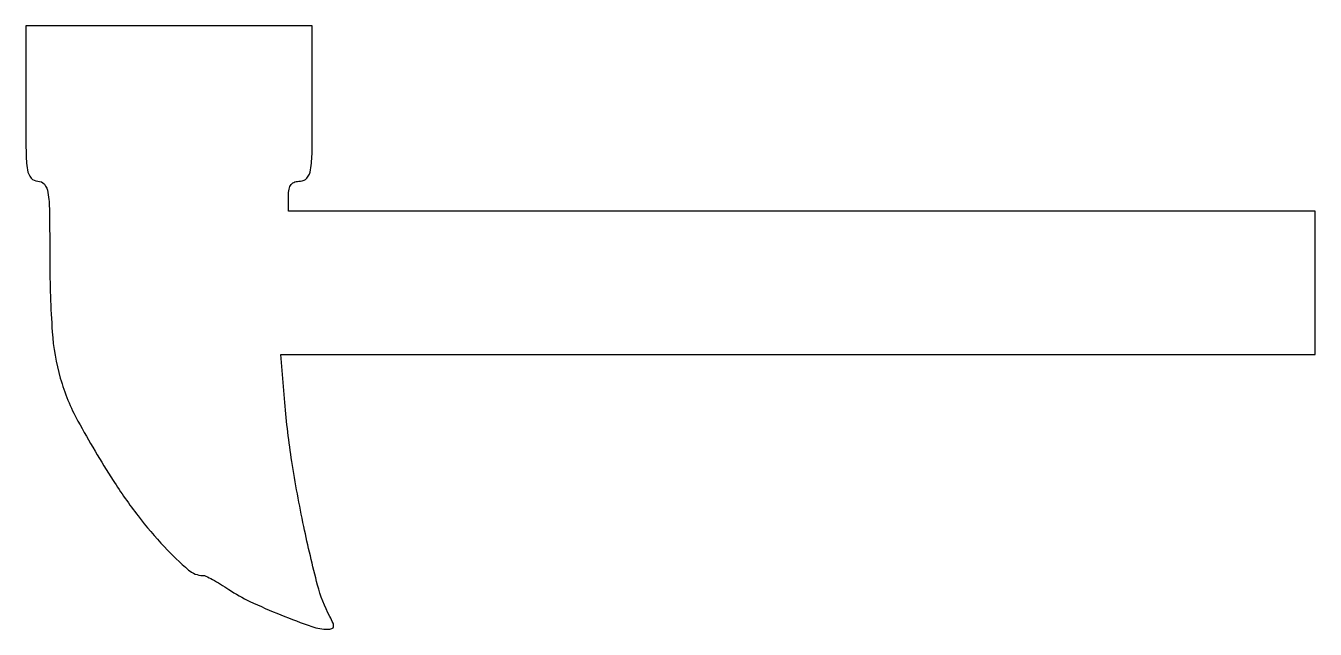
# Model space of a CAD drawing. Extents: x 0 to 216, y 0 to 101.
import ezdxf

# ---------------------------------------------------------------- set-up
doc = ezdxf.new("R2010")
doc.units = 0

msp = doc.modelspace()

# ---------------------------------------------------------------- linework, layer by layer
msp.add_lwpolyline([(0, 88, 0.002682), (0.04363, 79.865477, 0.035495), (0.288462, 76.875, 0.134742), (0.893213, 75.522682, 0.224251), (2, 75, -0.22711), (3.108781, 74.468981, -0.132247), (3.715252, 73.090768, -0.034832), (3.965377, 70.044912, -0.002625), (4.023857, 61.75, 0.016075), (4.430977, 49.762161, 0.053606), (5.786349, 42.015311, 0.055037), (8.737765, 34.840862, 0.017605), (14.630434, 24.908093, 0.021044), (18.804755, 18.970179, 0.025569), (23.216726, 13.794824, 0.023485), (27.252688, 9.906518, 0.181919), (29.66177, 9, -0.112474), (30.1794, 8.882068, -0.011609), (31.301882, 8.310145, -0.013985), (32.620477, 7.550931, -0.010743), (34.017865, 6.651559, 0.038598), (37.524779, 4.661304, 0.014249), (42.740888, 2.390849, 0.011811), (47.931852, 0.446265, 0.083898), (50.572696, 0, 0.072024), (51.279606, 0.10236, 0.287501), (51.556518, 0.415995, 0.145975), (51.482576, 0.997354, 0.018749), (50.925403, 2.139387, -0.059354), (48.88083, 7.366857, -0.011651), (46.567312, 17.205053, -0.012967), (44.565781, 28.097384, -0.01815), (43.386158, 37.921638), (42.712448, 46), (129.356224, 46), (216, 46), (216, 58), (216, 70), (130, 70), (44, 70), (44, 72.5, -0.044917), (44.106468, 73.682766, -0.124434), (44.45, 74.4375, -0.149477), (45.064742, 74.857434, -0.07578), (46, 75, 0.224251), (47.106787, 75.522682, 0.134742), (47.711538, 76.875, 0.035495), (47.95637, 79.865477, 0.002682), (48, 88), (48, 101), (24, 101), (0, 101)], format="xyb", close=True)

doc.saveas('drawing.dxf')
